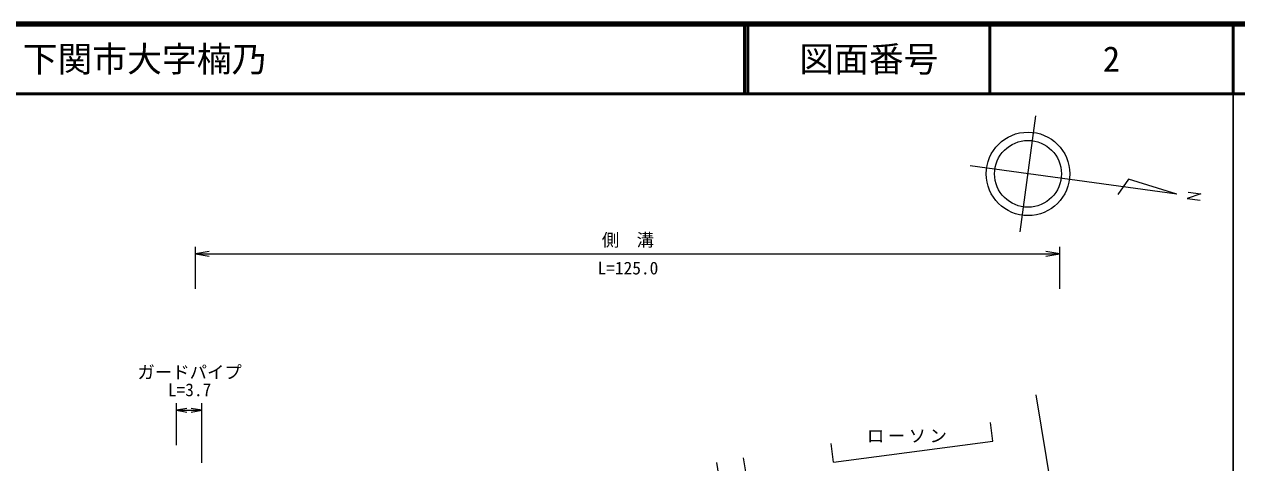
# Model space of a CAD drawing. Units: millimetres at full size, sheet at 1:1000; details may follow other scales. Extents: x 40000 to 680000, y 20000 to 380000.
# Drawn here: x 405240 to 579500, y 316990 to 380000 of the extents above; entities that cross this region are included whole.
import ezdxf
from ezdxf.enums import TextEntityAlignment as Align

# ---------------------------------------------------------------- set-up
doc = ezdxf.new("R2010")
doc.units = ezdxf.units.MM
doc.header["$LTSCALE"] = 1000
for name, color, linetype, lineweight in [('M-BGD', 7, 'Continuous', 13), ('M-BMK-OTRS', 5, 'Continuous', 13), ('M-BMK-SRVR', 3, 'Continuous', 13), ('M-STR-HTXT', 7, 'Continuous', 13), ('M-TTL', 2, 'Continuous', 140), ('M-TTL-BAND', 7, 'Continuous', 25), ('M-TTL-LINE', 7, 'Continuous', 50)]:
    doc.layers.add(name, color=color, linetype=linetype, lineweight=lineweight)
doc.layers.add('M-TTL-TXT', color=7, linetype='Continuous')
doc.styles.add('ＭＳ ゴシック', font='')
doc.styles.get('ＭＳ ゴシック').set_extended_font_data('MS Gothic')

# ---------------------------------------------------------------- blocks, each defined once
blk = doc.blocks.new('open_arrow')
at = {"color": 0, "linetype": 'Continuous', "lineweight": -2}
blk.add_lwpolyline([(7.5, 1.25), (0, 0), (7.5, -1.25)], dxfattribs=at)

msp = doc.modelspace()

# ---------------------------------------------------------------- linework, layer by layer
at = {"layer": 'M-BGD'}
for p, q in [((544442, 320104), (544092, 322764)), ((521545, 317084), (521194, 319743)), ((521545, 317084), (544442, 320104)), ((511612, 299453), (508616, 317675)), ((504706, 317045), (507641, 298829))]:
    msp.add_line(p, q, dxfattribs=at)
at = {"layer": 'M-BMK-OTRS'}
msp.add_line((550637, 326753), (555767, 295401), dxfattribs=at)
at = {"layer": 'M-BMK-SRVR'}
for p, q in [((548367, 350177), (550633, 366823)), ((570902, 355586), (541177, 359633)), ((563930, 357746), (562417, 355530)), ((570902, 355586), (563930, 357746)), ((574355, 355644), (572385, 354942)), ((572520, 355894), (574355, 355644)), ((572385, 354942), (574229, 354701))]:
    msp.add_line(p, q, dxfattribs=at)
for radius in [6000, 4800]:
    msp.add_circle((549500, 358500), radius, dxfattribs=at)
at = {"layer": 'M-STR-HTXT'}
for p, q in [((429830, 342000), (429830, 348000)), ((429830, 347000), (554069, 347000)), ((554069, 342000), (554069, 348000)), ((427109, 319500), (427109, 325530)), ((427109, 324530), (430738, 324530)), ((430738, 317000), (430738, 325530))]:
    msp.add_line(p, q, dxfattribs=at)
at = {"layer": 'M-TTL'}
msp.add_line((680000, 380000), (40000, 380000), dxfattribs=at)
at = {"layer": 'M-TTL-BAND'}
msp.add_line((579000, 20000), (579000, 370000), dxfattribs=at)
at = {"layer": 'M-TTL-LINE'}
for p, q in [((508747, 380000), (508747, 370000)), ((509247, 380000), (509247, 370000)), ((543997, 380000), (543997, 370000)), ((579000, 380000), (579000, 370000)), ((40000, 370000), (680000, 370000))]:
    msp.add_line(p, q, dxfattribs=at)

# ---------------------------------------------------------------- block references
at = {"layer": 'M-STR-HTXT'}
for p, xscale, yscale in [((429830, 347000), 267, 267), ((427109, 324530), 200, 200)]:
    msp.add_blockref('open_arrow', p, dxfattribs=dict(at, xscale=xscale, yscale=yscale))
at = {"layer": 'M-STR-HTXT', "rotation": 180}
for p, xscale, yscale in [((554069, 347000), 267, 267), ((430738, 324530), 200, 200)]:
    msp.add_blockref('open_arrow', p, dxfattribs=dict(at, xscale=xscale, yscale=yscale))

# ---------------------------------------------------------------- texts
at = {"layer": 'M-BGD', "insert": (526346, 319880), "char_height": 1833, "attachment_point": 7, "style": 'ＭＳ ゴシック'}
msp.add_mtext('\\T1.2;ローソン', dxfattribs=at)
at = {"layer": 'M-STR-HTXT', "style": 'ＭＳ ゴシック'}
for s, p in [('側\u3000溝', (492000, 349000)), ('ガードパイプ', (429000, 330000))]:
    msp.add_text(s, height=1833, dxfattribs=at).set_placement(p, align=Align.MIDDLE_CENTER)
for s, p in [('L=125.0', (492000, 343500)), ('L=3.7', (429000, 326000))]:
    msp.add_text(s, height=1833, dxfattribs=at).set_placement(p, align=Align.BOTTOM_CENTER)
at = {"layer": 'M-TTL-TXT', "style": 'ＭＳ ゴシック'}
msp.add_text('下関市大字楠乃', height=3666, dxfattribs=at).set_placement((405024, 375000), align=Align.MIDDLE_LEFT)
for s, p in [('図面番号', (526622, 375000)), ('2', (561497, 375000))]:
    msp.add_text(s, height=3666, dxfattribs=at).set_placement(p, align=Align.MIDDLE_CENTER)

doc.saveas('drawing.dxf')
